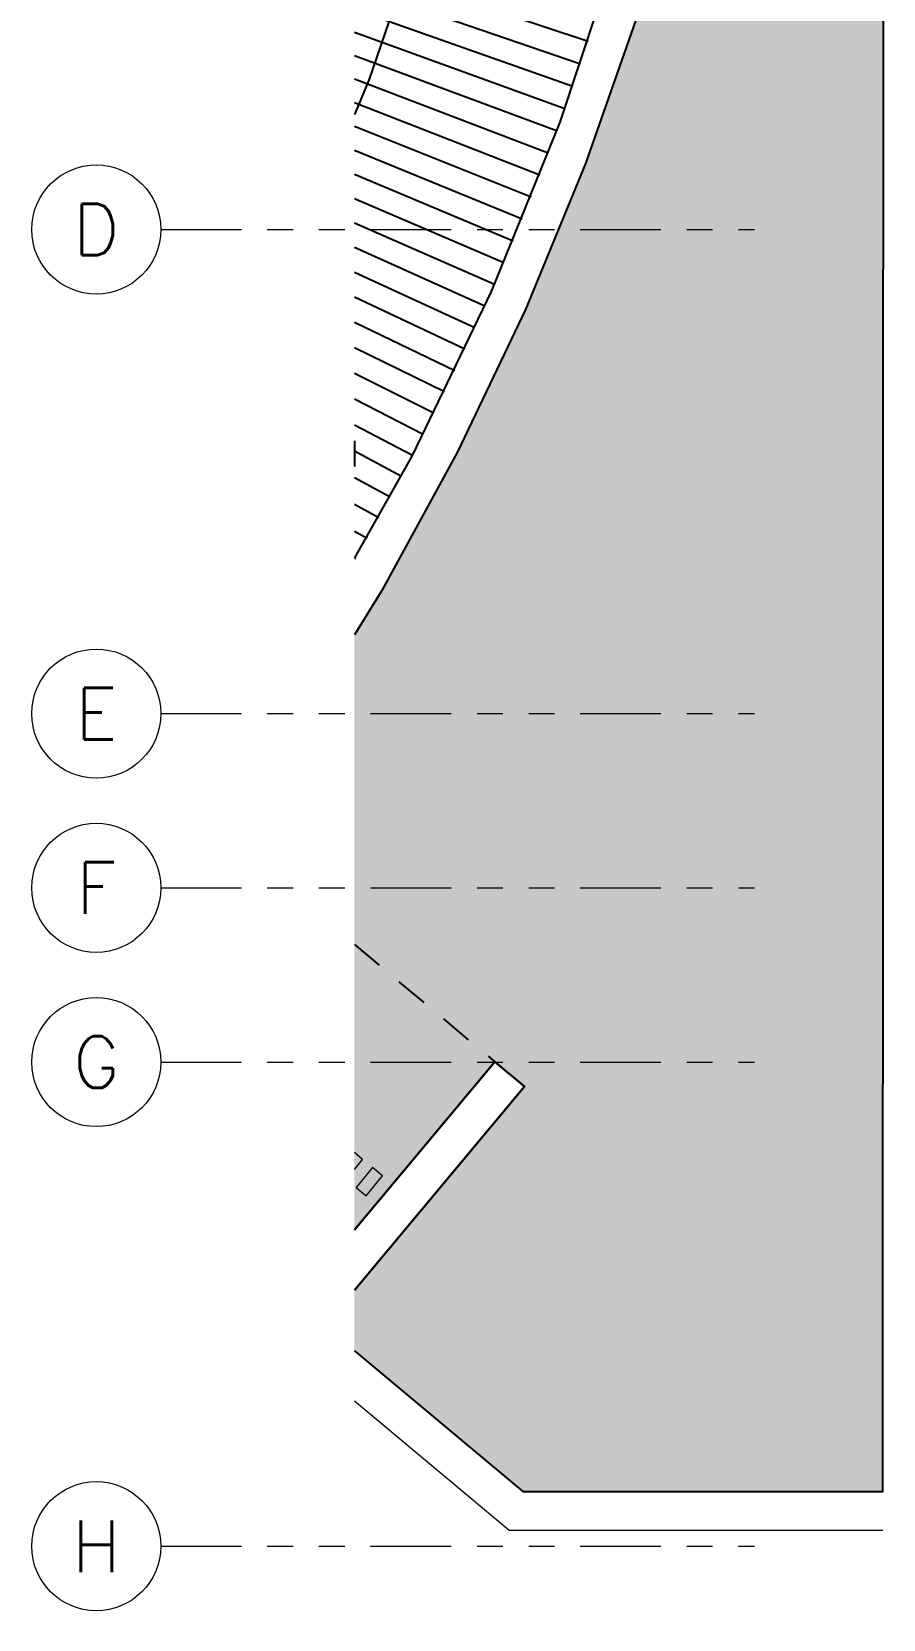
# Model space of a CAD drawing. Header units: millimetres. Extents: x -3 to 53, y -110 to 39.
# Drawn here: x -3.3 to 0, y 26.29 to 32.44 of the extents above; entities that cross this region are included whole.
import ezdxf
from ezdxf.enums import TextEntityAlignment as Align
from ezdxf.xclip import XClip

# ---------------------------------------------------------------- set-up
doc = ezdxf.new("R2010")
doc.units = ezdxf.units.MM
doc.header["$XCLIPFRAME"] = 2
for name, pattern in [('DOT', [6.35, 0, -6.35]), ('HIDDEN2', [0.1875, 0.125, -0.0625]), ('PHANTOM', [63.50000000000001, 31.75, -6.35, 6.35, -6.35, 6.35, -6.35]), ('PHANTOM2', [1.25, 0.625, -0.125, 0.125, -0.125, 0.125, -0.125])]:
    doc.linetypes.add(name, pattern=pattern)
for name, color, linetype in [('A-EJES', 8, 'PHANTOM'), ('A-HATCH', 8, 'Continuous'), ('A-MURO BAJO', 8, 'Continuous'), ('A-PROYECCIONES', 8, 'HIDDEN2'), ('DLP_VERDE', 8, 'Continuous')]:
    doc.layers.add(name, color=color, linetype=linetype)
doc.layers.add('A-MURO ALTO', color=8, linetype='Continuous', lineweight=20)
doc.layers.add('A-MUROS', color=8, linetype='Continuous', lineweight=30)
doc.styles.add('ROMANS', font='ROMANS.shx', dxfattribs={"oblique": 10})

# ---------------------------------------------------------------- blocks, each defined once
blk = doc.blocks.new('Ejes_Torre C 1var')
at = {"layer": 'A-EJES', "color": 8, "linetype": 'PHANTOM2', "lineweight": 0, "ltscale": 0.5}
for points in [[(-2.800000000077613, 9.474999002507776), (-0.5000000000776585, 9.474999002507776)], [(-2.800000000077613, 7.599999394055907), (-0.5000000000776585, 7.599999394055907)], [(-2.799999998380087, 6.92500003025016), (-0.4999999983801324, 6.92500003025016)], [(-2.800000000077613, 6.250000666444414), (-0.5000000000776585, 6.250000666444414)], [(-2.800000000077613, 4.375001057992545), (-0.5000000000776585, 4.375001057992545)]]:
    blk.add_lwpolyline(points, dxfattribs=at)
at = {"layer": 'A-EJES', "color": 8, "linetype": 'Continuous', "lineweight": 0}
for centre in [(-3.050000000077613, 9.474999002507776), (-3.050000000077613, 7.599999394055907), (-3.049999998380087, 6.92500003025016), (-3.050000000077613, 6.250000666444414), (-3.050000000077613, 4.375001057992545)]:
    blk.add_circle(centre, 0.25, dxfattribs=at)
at = {"layer": 'A-EJES', "color": 8, "linetype": 'Continuous', "lineweight": 0, "style": 'ROMANS'}
for s, p in [('D', (-3.050000000077613, 9.474999002508003)), ('E', (-3.050000000077613, 7.599999394056134)), ('F', (-3.049999998380087, 6.925000030250388)), ('G', (-3.050000000077613, 6.250000666444183)), ('H', (-3.050000000077613, 4.375001057992318))]:
    blk.add_text(s, height=0.2, dxfattribs=at).set_placement(p, align=Align.MIDDLE_CENTER)
blk = doc.blocks.new('*U162')
blk.add_line((0.1848096455505583, 0.7268737135455012), (-0.1848096455505583, -0.7268737126141787))
blk = doc.blocks.new('A$C7e8b7994')
at = {"layer": 'A-HATCH', "color": 8}
for p, rotation in [((33.90624812510214, 134.7929805833846, 1.244826250967893e-06), 330.7199999999658), ((33.96843161835568, 134.734370871447, 1.244826250967893e-06), 331.1999999999658), ((34.03110393133829, 134.6762841567397, 1.244826250967893e-06), 331.6799999999656), ((34.09426066547167, 134.6187245165929, 1.244826250967893e-06), 332.1599999999656), ((34.15789738818421, 134.561695991084, 1.244826250967893e-06), 332.6399999999655), ((34.22200963326031, 134.505202582106, 1.244826250967893e-06), 333.1199999999656), ((34.28659290107316, 134.4492482552305, 1.244826250967893e-06), 333.5999999999657), ((34.351642658934, 134.3938369359821, 1.244826250967893e-06), 334.0799999999658), ((34.41715434144135, 134.3389725154266, 1.244826250967893e-06), 334.5599999999656), ((34.48312335074297, 134.2846588427201, 1.244826250967893e-06), 335.0399999999655), ((34.54954505691421, 134.2308997306973, 1.244826250967893e-06), 335.5199999999654), ((34.61641479824902, 134.1776989512146, 1.244826250967893e-06), 335.9999999999655), ((34.68372788160923, 134.1250602388754, 1.244826250967893e-06), 336.4799999999655), ((34.75147958271555, 134.0729872882366, 1.244826250967893e-06), 336.9599999999655), ((34.81966514652595, 134.0214837528765, 1.244826250967893e-06), 337.4399999999654), ((34.8882797875558, 133.9705532491207, 1.244826250967893e-06), 337.9199999999654), ((34.9573186901689, 133.9201993504539, 1.244826250967893e-06), 338.3999999999652), ((35.02677700901404, 133.870425590314, 1.244826250967893e-06), 338.8799999999652), ((35.09664986922871, 133.8212354630232, 1.244826250967893e-06), 339.359999999965), ((35.1669323669048, 133.772632420063, 1.244826250967893e-06), 339.839999999965), ((35.23761956940871, 133.7246198737994, 1.244826250967893e-06), 340.3199999999651), ((35.30870651561418, 133.677201192826, 1.244826250967893e-06), 340.799999999965), ((35.38018821642618, 133.6303797056898, 1.244826250967893e-06), 341.2799999999649), ((35.45205965501373, 133.5841586980969, 1.244826250967893e-06), 341.7599999999647), ((35.52431578718824, 133.538541414775, 1.244826250967893e-06), 342.2399999999646), ((35.59695154178189, 133.4935310557485, 1.244826250967893e-06), 342.7199999999646), ((35.66996182090952, 133.4491307819262, 1.244826250967893e-06), 343.1999999999646)]:
    blk.add_blockref('*U162', p, dxfattribs=dict(at, rotation=rotation))
blk = doc.blocks.new('FONDO_')
at = {"layer": 'DLP_VERDE'}
h = blk.add_hatch(dxfattribs=at)
h.set_pattern_fill('AR-SAND', color=8, scale=0.003500000000000004, angle=215)
h.set_pattern_definition([(252.5, (-226555.9919569386, -8188222.856468343), (0.1028379063742486, -0.1371042579803464), [0, -0.1351280000000002, 0, -0.1511300000000002, 0, -0.1444625000000001]), (222.5, (-226555.9919569386, -8188222.856468343), (0.0150241246165439, -0.295758648264572), [0, -0.07289800000000009, 0, -0.1217930000000001, 0, -0.04667250000000005]), (182.4999999999999, (-226555.9023851197, -8188222.79374948), (-0.2264915386418958, -0.1592051501849951), [0, -0.04445000000000005, 0, -0.1600200000000002, 0, -0.2089150000000002]), (172.4999999999999, (-226555.9023851197, -8188222.79374948), (-0.1741606377632482, -0.2171998499440063), [0, -0.02222500000000003, 0, -0.1049020000000001, 0, -0.1200150000000001])])
h.paths.add_polyline_path([(3.23607135048951, -7.794634062796831), (1.833140655391617, -14.06202617287637), (1.394520429632394, -13.96388750709594), (0.8047569642076269, -16.59842494595796), (1.242673055705382, -16.69672465324403), (1.233190727274632, -16.73909819032998), (2.599121999868657, -17.04547585546971), (4.632965346972938, -8.149798212572936)])
edge = h.paths.add_edge_path()
edge.add_line((0.2649091654457152, -7.562501849606637), (0.4360209123988171, -6.798088464885954))
edge.add_arc((5.486617723247051, 3.08631705865264), 11.10000003150948, 217.6420644400246, 242.9345046835335, ccw=False)
edge.add_arc((-3.698729192983585, -3.998130890540781), 0.4999999998735287, 37.64475156205051, 127.5128383850289)
edge.add_line((-4.003198784019325, -3.601522433571519), (-4.677452680160052, -4.119165427982809))
edge.add_line((-4.677452680160052, -4.119165427982811), (-3.942057818989262, -5.077051180414859))
edge.add_line((-3.942057818989269, -5.077051180414856), (-4.061035813676426, -5.16839797794819))
edge.add_line((-4.061035813676426, -5.168397977948191), (-4.79645379219437, -4.21052580792457))
edge.add_line((-4.79645379219437, -4.210525807924572), (-5.589854581805412, -4.819641102105383))
edge.add_line((-5.589854581805412, -4.819641102105381), (-5.89506003272254, -6.180586710572245))
edge.add_line((-5.895060032722533, -6.180586710572245), (0.2649091654457241, -7.562501849606636))
at = {"layer": 'A-MURO ALTO', "color": 8}
for points in [[(-5.724322430061871, -4.733768309466543), (-4.88780058856355, -4.09154781419784)], [(-5.589871006814064, -4.819653712213043), (-4.796464492479572, -4.210517295636237)], [(-5.724322429916356, -4.733768309466543), (-6.041424660128541, -6.14776300173253)], [(-5.589871006814064, -4.819653712213043), (-5.895072978571989, -6.180583806708457)]]:
    blk.add_lwpolyline(points, dxfattribs=at)
for points in [[(-4.221028275875142, -4.385186714120212), (-4.26052659293055, -4.41584422439337), (-4.199211571452906, -4.494840857572854), (-4.159713254397502, -4.464183347299698)], [(-4.30002490998595, -4.446501733735206), (-4.339523227041354, -4.477159244008366), (-4.278208205563708, -4.556155877187852), (-4.238709888508303, -4.525498366914693)]]:
    blk.add_lwpolyline(points, close=True, dxfattribs=at)
at = {"layer": 'A-MURO BAJO', "color": 8}
blk.add_lwpolyline([(0.4360209123697132, -6.798088464885952, -0.110807757073858), (-3.302816591574803, -3.692735278978946, 0.4135393900518996), (-4.003206863038937, -3.601511909626427), (-4.677460759528913, -4.119154904037716)], format="xyb", dxfattribs=at)
at = {"layer": 'A-MURO BAJO', "color": 8, "ltscale": 0.5}
blk.add_lwpolyline([(3.951185068261111, -17.45031726453454), (5.112076694291332, -17.71031896118075, 0.984269610120917), (7.26026160968469, -8.663023115135736), (2.788396877615014, -7.526039179414516, -0.1301934556549881), (-2.111169766751118, -4.798866894096139, -0.1301934556549881)], format="xyb", dxfattribs=at)
at = {"layer": 'A-MUROS', "color": 8}
for p, q in [((-5.528949489496881, -3.010051527991893, 3.362277385823111e-06), (-3.942057820560869, -5.077051178552212, 3.362277385823111e-06)), ((-4.061037825973472, -5.16839535813779, 3.362277385823111e-06), (-5.697965327708509, -3.036318979226054, 3.362277385823111e-06)), ((-3.942057820560876, -5.077051181346182, 3.362277385823111e-06), (-4.061037826031679, -5.168395357206466, 3.362277385823111e-06))]:
    blk.add_line(p, q, dxfattribs=at)
at = {"layer": 'A-PROYECCIONES', "color": 8}
blk.add_lwpolyline([(-1.562457726773573, -3.250167679972948), (-3.942057820182519, -5.077051180414857)], dxfattribs=at)
at = {"layer": 'A-PROYECCIONES', "color": 8, "linetype": 'Continuous'}
blk.add_lwpolyline([(6.416719868633663, -7.674688230268659), (2.973206522990942, -6.799165465869012, -0.1343173051872548), (-1.708915516588597, -4.143088314682249)], format="xyb", dxfattribs=at)
at = {"layer": 'DLP_VERDE', "color": 8}
blk.add_lwpolyline([(0.2649091654457152, -7.562501849606637), (0.436020912398817, -6.798088464885954, -0.1108093088158083), (-3.30282277285005, -3.692748988047243, 0.4135393900811346), (-4.003198784019325, -3.601522433571519), (-4.677452680160052, -4.119165427982811), (-3.942057818989269, -5.077051180414856), (-4.061035813676426, -5.168397977948191), (-4.79645379219437, -4.210525807924572), (-5.589854581805412, -4.819641102105381), (-5.895060032722533, -6.180586710572245)], format="xyb", close=True, dxfattribs=at)
at = {"color": 8}
blk.add_blockref('A$C7e8b7994', (-35.4467003812897, -139.0999231589958, -3.313099529490854e-07), dxfattribs=at)
blk = doc.blocks.new('arq.')
at = {"layer": 'A-MUROS', "color": 8}
blk.add_blockref('Ejes_Torre C 1var', (101.2126937236865, 24.09355650123894), dxfattribs=at)
at = {"color": 8, "linetype": 'DOT'}
ref = blk.add_blockref('FONDO_', (93.89085477272211, 33.08266995017507), dxfattribs=dict(at, rotation=102.6173891652518))
XClip(ref).set_block_clipping_path([(-13.29022508145449, -2.4271841226727866), (-25.085989103892548, -55.123269524207444), (-5.785378129628018, -59.44361800562752), (6.010385892810042, -6.74753260409286)])

msp = doc.modelspace()

# ---------------------------------------------------------------- block references
at = {"color": 7}
msp.add_blockref('arq.', (-101.2124751274694, -1.893591820021364), dxfattribs=at)

doc.saveas('drawing.dxf')
